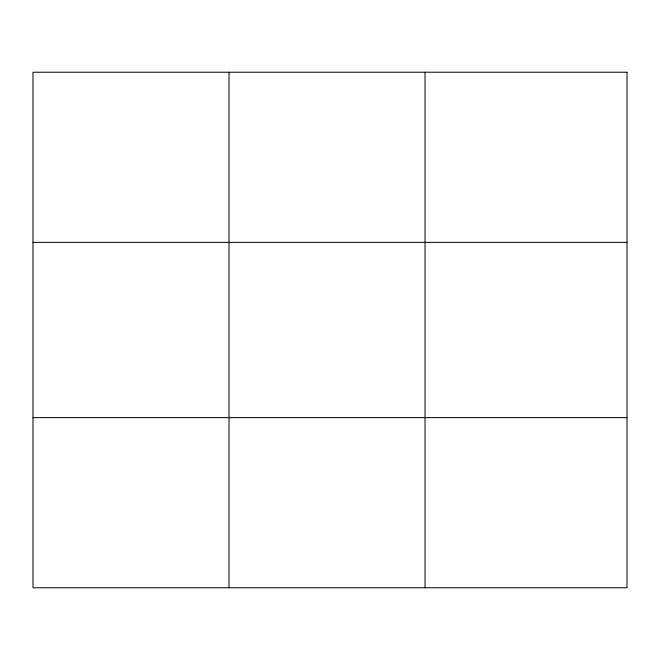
<?xml version="1.0" encoding="UTF-8"?>
<svg xmlns="http://www.w3.org/2000/svg" width="660" height="660" viewBox="0 0 660 660"><rect width="100%" height="100%" fill="white"/><g stroke="black" fill="none" stroke-linecap="round" stroke-linejoin="round"><path stroke-width="0.99" d="M229.02 72.229L229.02 587.771M425.04 72.229L425.04 587.771M33 242.36L627 242.36M33 417.64L627 417.64M627 72.229L627 587.771L33 587.771L33 72.229L627 72.229"/></g></svg>
